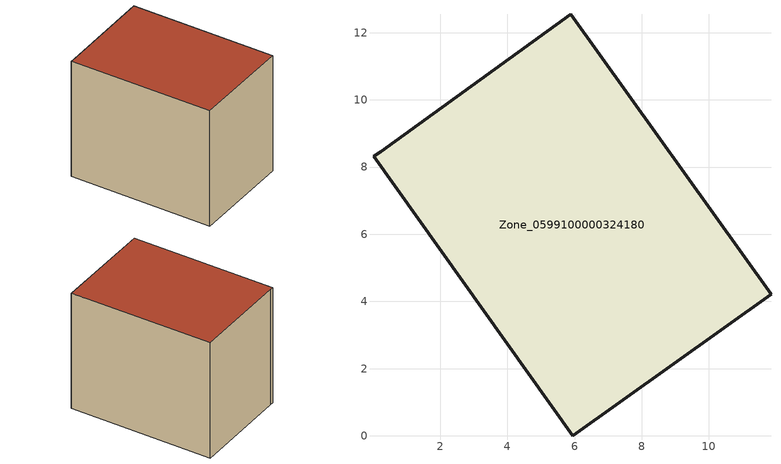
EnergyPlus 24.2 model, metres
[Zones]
Zone_0599100000324180
 floor ground (C_G): 0.23,8.46 5.89,12.55 11.85,4.21 5.95,0 0.02,8.32 z0
 wall outside (C_F): 5.95,0 11.85,4.21 5.89,12.55 0.23,8.46 0.02,8.32 5.95,0 z0:8.64
 roof outside (C_R): 5.89,12.55 0.23,8.46 0.02,8.32 5.95,0 11.85,4.21 z8.64
[BUILDING]
Pand.0599100000324180: North Axis=0; Terrain=City; Loads Convergence Tolerance Value=0.04; Temperature Convergence Tolerance Value=0.4; Solar Distribution=FullExterior; Maximum Number of Warmup Days=25; Minimum Number of Warmup Days=1
[Site:Location]
Rotterdam.The.Hague.AP_ZH_NLD Design_Conditions: Latitude=51.96; Longitude=4.45; Time Zone=1; Elevation=-4.5
[SITE:GROUNDTEMPERATURE:BUILDINGSURFACE]
18, 18, 18, 18, 18, 18, 18, 18, 18, 18, 18, 18
[MATERIAL] Thermal Absorptance=0.9; Solar Absorptance=0.7; Visible Absorptance=0.7
Name | Roughness | Thickness | Conductivity | Density | Specific Heat
G.TC.1992-2005 | MediumSmooth | 0.15 | 0.06 | 540 | 1210
F.TC.1992-2005 | Rough | 0.3 | 0.12 | 1920 | 840
R.TC.1992-2005 | MediumRough | 0.2 | 0.08 | 1500 | 1000
[CONSTRUCTION]
C_G: G.TC.1992-2005
C_F: F.TC.1992-2005
C_R: R.TC.1992-2005
[ZONE]
Zone_0599100000324180: Type=1; Multiplier=1; Ceiling Height=Autocalculate; Volume=Autocalculate; Floor Area=autocalculate; Part of Total Floor Area=Yes
[ZONEINFILTRATION:DESIGNFLOWRATE]
Infil_Zone_0599100000324180: Zone or ZoneList or Space or SpaceList=Zone_0599100000324180; Schedule=AlwaysOn; Design Flow Rate Calculation Method=Flow/Area; Flow Rate per Floor Area=0.0015; Constant Term Coefficient=1; Temperature Term Coefficient=0; Velocity Term Coefficient=0; Velocity Squared Term Coefficient=0
[HVACTEMPLATE:ZONE:IDEALLOADSAIRSYSTEM]
Zone_0599100000324180: Maximum Heating Supply Air Temperature=50; Minimum Cooling Supply Air Temperature=13; Maximum Heating Supply Air Humidity Ratio=0.0156; Minimum Cooling Supply Air Humidity Ratio=0.0077; Heating Limit=NoLimit; Cooling Limit=NoLimit; Dehumidification Control Type=ConstantSensibleHeatRatio; Cooling Sensible Heat Ratio=0.7; Dehumidification Setpoint=60; Humidification Control Type=None; Humidification Setpoint=30; Outdoor Air Method=None; Outdoor Air Flow Rate per Person=0.00944; Outdoor Air Flow Rate per Zone Floor Area=0; Outdoor Air Flow Rate per Zone=0; Demand Controlled Ventilation Type=None; Outdoor Air Economizer Type=NoEconomizer; Heat Recovery Type=None; Sensible Heat Recovery Effectiveness=0.7; Latent Heat Recovery Effectiveness=0.65
[ZONECONTROL:THERMOSTAT]
ThermostatControl_Zone_0599100000324180: Zone or ZoneList=Zone_0599100000324180; Control Type Schedule=DualSetpointControlType; Control 1=Thermostat_Zone_0599100000324180; Temperature Difference Between Cutout And Setpoint=0
[THERMOSTATSETPOINT:DUALSETPOINT]
Thermostat_Zone_0599100000324180: Heating Setpoint Temperature Schedule=HeatingSetpoint_Zone_0599100000324180; Cooling Setpoint Temperature Schedule=CoolingSetpoint_Zone_0599100000324180
[SCHEDULE:COMPACT]
HeatingSetpoint_Zone_0599100000324180: Through: 12/31, For: AllDays, Until: 24:00, 21
CoolingSetpoint_Zone_0599100000324180: Through: 12/31, For: AllDays, Until: 24:00, 24
DualSetpointControlType: Through: 12/31, For: AllDays, Until: 24:00, 4
AlwaysOn: Through: 12/31, For: AllDays, Until: 24:00, 1
